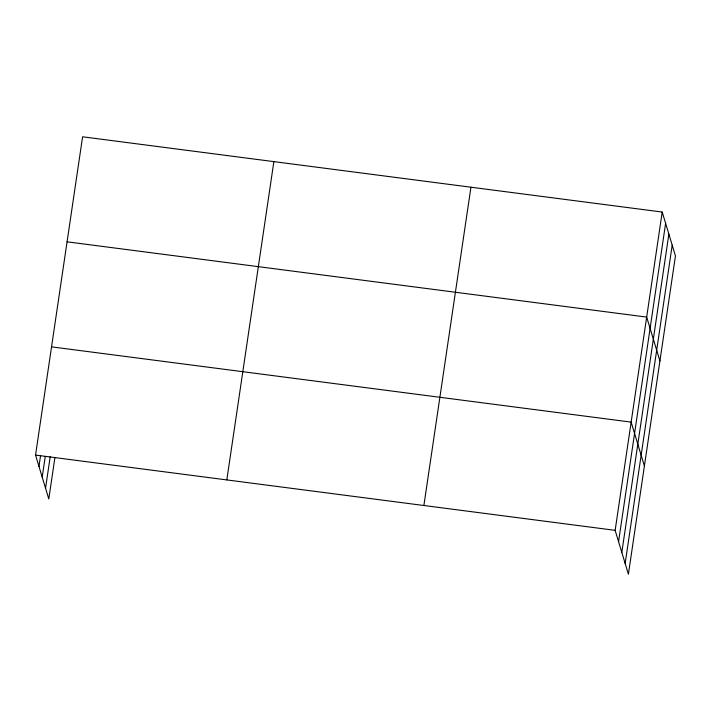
<?xml version="1.0" encoding="UTF-8"?>
<svg xmlns="http://www.w3.org/2000/svg" width="711" height="711" viewBox="0 0 711 711"><rect width="100%" height="100%" fill="white"/><g stroke="black" fill="none" stroke-linecap="round" stroke-linejoin="round"><path stroke-width="1.07" d="M54.934 457.413L48.792 498.953L35.55 455.084L82.6 136.788L662.208 212.047L675.45 255.916L628.4 574.212L615.148 530.344L662.208 212.047M38.963 466.389L40.58 455.458M42.207 477.134L45.282 456.364M45.548 488.208L50.241 456.506M226.818 479.916L273.868 161.619M423.88 505.512L470.94 187.215M618.57 541.649L665.62 223.352M621.814 552.403L668.864 234.097M625.156 563.467L672.206 245.171M67.074 241.82L646.681 317.088L659.924 360.957M51.547 346.861L631.146 422.121L644.397 465.998M35.55 455.084L615.148 530.344"/></g></svg>
